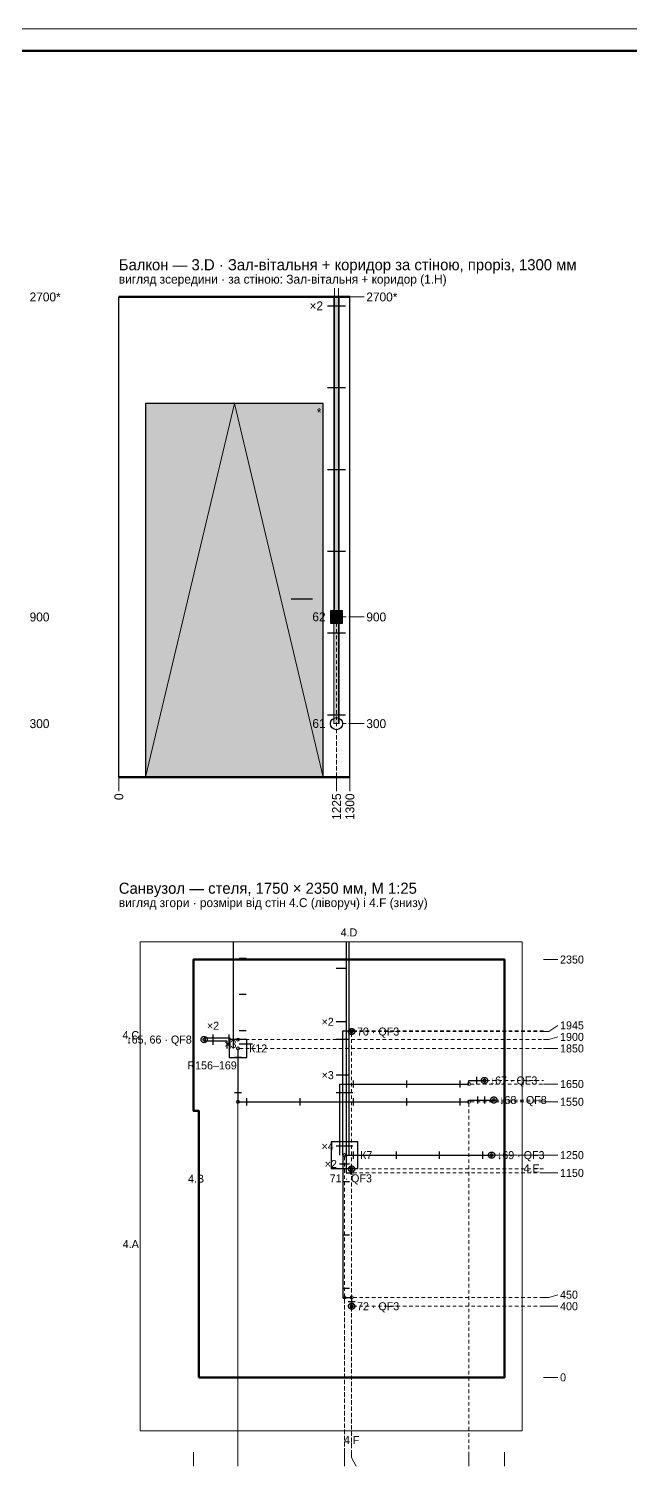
# Paper-space layout '09 Розгортки (продовження)' of a CAD drawing. Header units: millimetres. Extents: x 0 to 841, y 0 to 594.
# Drawn here: x 480.8 to 616.1, y 270.6 to 594 of the extents above; entities that cross this region are included whole.
import ezdxf
from ezdxf.enums import TextEntityAlignment as Align

# ---------------------------------------------------------------- set-up
doc = ezdxf.new("R2010")
doc.units = ezdxf.units.MM
doc.linetypes.add('E_CABLE_DASH', pattern=[225, 150, -75])
for name, color, linetype in [('A-SHEET', 7, 'Continuous'), ('E-ELEV', 7, 'Continuous'), ('M-FIX', 7, 'Continuous'), ('W-BOX', 1, 'Continuous'), ('W-CABLE-DEVICE-RCD', 1, 'E_CABLE_DASH'), ('W-CABLE-LIGHT', 1, 'E_CABLE_DASH')]:
    doc.layers.add(name, color=color, linetype=linetype)
doc.styles.add('PLEX_LIGHT', font='IBMPlexSans-Light.ttf')

psp = doc.layouts.new('09 Розгортки (продовження)')

# ---------------------------------------------------------------- hatches: boundary and pattern name
at = {"layer": 'E-ELEV', "true_color": 0xe4ded3}
h = psp.add_hatch(color=7, dxfattribs=at)
h.dxf.hatch_style = 1
h.paths.add_polyline_path([(549.44, 437.66), (550.64, 437.66), (550.64, 533.66), (549.44, 533.66)])
at = {"layer": 'E-ELEV', "true_color": 0xffffff}
h = psp.add_hatch(color=7, dxfattribs=at)
h.dxf.hatch_style = 1
h.paths.add_polyline_path([(507.04, 425.66), (547.04, 425.66), (547.04, 509.66), (507.04, 509.66)])
h = psp.add_hatch(color=7, dxfattribs=at)
h.dxf.hatch_style = 1
h.paths.add_polyline_path([(548.68, 460.3), (551.4, 460.3), (551.4, 463.02), (548.68, 463.02)])

# ---------------------------------------------------------------- linework, layer by layer
at = {"layer": 'A-SHEET', "lineweight": 18}
psp.add_line((841, 594), (0, 594), dxfattribs=at)
at = {"layer": 'A-SHEET', "lineweight": 50}
psp.add_line((836, 589), (20, 589), dxfattribs=at)
at = {"layer": 'E-ELEV', "lineweight": 50, "true_color": 0x29251f}
for p, q in [((501.04, 533.66), (553.04, 533.66)), ((501.04, 425.66), (553.04, 425.66))]:
    psp.add_line(p, q, dxfattribs=at)
at = {"layer": 'E-ELEV', "lineweight": 25, "true_color": 0x29251f}
for p, q in [((501.04, 425.66), (501.04, 533.66)), ((553.04, 425.66), (553.04, 533.66)), ((544.64, 465.66), (539.84, 465.66))]:
    psp.add_line(p, q, dxfattribs=at)
at = {"layer": 'E-ELEV', "lineweight": 15, "true_color": 0xa6761d}
psp.add_line((549.59, 461.66), (549.59, 535.66), dxfattribs=at)
at = {"layer": 'E-ELEV', "lineweight": 15, "true_color": 0x7f7fc9}
psp.add_line((550.49, 437.66), (550.49, 535.66), dxfattribs=at)
at = {"layer": 'E-ELEV', "lineweight": 13, "true_color": 0x29251f}
for p, q in [((553.04, 533.66), (554.24, 533.66)), ((554.24, 533.66), (556.24, 533.66)), ((553.04, 461.66), (554.24, 461.66)), ((554.24, 461.66), (556.24, 461.66)), ((553.04, 437.66), (554.24, 437.66)), ((554.24, 437.66), (556.24, 437.66)), ((501.04, 425.66), (501.04, 424.46)), ((501.04, 424.46), (501.04, 422.46)), ((550.04, 425.66), (550.04, 424.46)), ((550.04, 424.46), (550.04, 422.46)), ((553.04, 425.66), (553.04, 424.46)), ((553.04, 424.46), (553.04, 422.46)), ((596.64, 384.59), (597.84, 384.59)), ((597.84, 384.59), (599.84, 384.59)), ((597.84, 368.39), (599.84, 369.79)), ((596.64, 368.39), (597.84, 368.39)), ((596.64, 366.59), (597.84, 366.59)), ((597.84, 366.59), (599.84, 367.19)), ((596.64, 364.59), (597.84, 364.59)), ((597.84, 364.59), (599.84, 364.59)), ((596.64, 356.59), (597.84, 356.59)), ((597.84, 356.59), (599.84, 356.59)), ((596.64, 352.59), (597.84, 352.59)), ((597.84, 352.59), (599.84, 352.59)), ((596.64, 340.59), (597.84, 340.59)), ((597.84, 340.59), (599.84, 340.59)), ((596.64, 336.59), (597.84, 336.59)), ((597.84, 336.59), (599.84, 336.59)), ((596.64, 308.59), (597.84, 308.59)), ((597.84, 308.59), (599.84, 309.19)), ((596.64, 306.59), (597.84, 306.59)), ((597.84, 306.59), (599.84, 306.59)), ((596.64, 290.59), (597.84, 290.59)), ((597.84, 290.59), (599.84, 290.59)), ((517.84, 273.79), (517.84, 272.59)), ((517.84, 272.59), (517.84, 270.59)), ((527.84, 273.79), (527.84, 272.59)), ((527.84, 272.59), (527.84, 270.59)), ((551.84, 273.79), (551.84, 272.59)), ((551.84, 272.59), (551.84, 270.59)), ((553.44, 273.79), (553.44, 272.59)), ((553.44, 272.59), (554.44, 270.59)), ((579.84, 273.79), (579.84, 272.59)), ((579.84, 272.59), (579.84, 270.59)), ((587.84, 273.79), (587.84, 272.59)), ((587.84, 272.59), (587.84, 270.59))]:
    psp.add_line(p, q, dxfattribs=at)
at = {"layer": 'E-ELEV', "lineweight": 25, "true_color": 0x29251f, "transparency": 33554559}
for p, q in [((547.99, 531.66), (552.09, 531.66)), ((547.99, 513.26), (552.09, 513.26)), ((547.99, 494.86), (552.09, 494.86)), ((547.99, 476.46), (552.09, 476.46)), ((547.99, 458.06), (552.09, 458.06)), ((547.99, 439.66), (552.09, 439.66))]:
    psp.add_line(p, q, dxfattribs=at)
at = {"layer": 'E-ELEV', "lineweight": 13, "true_color": 0xd9d3c8}
for p, q in [((507.04, 425.66), (527.04, 509.66)), ((547.04, 425.66), (527.04, 509.66)), ((528.19, 366.59), (528.99, 366.59)), ((529.59, 366.59), (530.39, 366.59)), ((530.99, 366.59), (531.79, 366.59)), ((532.39, 366.59), (533.19, 366.59)), ((533.79, 366.59), (534.59, 366.59)), ((535.19, 366.59), (535.99, 366.59)), ((536.59, 366.59), (537.39, 366.59)), ((537.99, 366.59), (538.79, 366.59)), ((539.39, 366.59), (540.19, 366.59)), ((540.79, 366.59), (541.59, 366.59)), ((542.19, 366.59), (542.99, 366.59)), ((543.59, 366.59), (544.39, 366.59)), ((544.99, 366.59), (545.79, 366.59)), ((546.39, 366.59), (547.19, 366.59)), ((547.79, 366.59), (548.59, 366.59)), ((549.19, 366.59), (549.99, 366.59)), ((550.59, 366.59), (551.39, 366.59)), ((551.99, 366.59), (552.79, 366.59)), ((553.39, 366.59), (554.19, 366.59)), ((553.44, 368.04), (553.44, 367.24)), ((553.44, 366.64), (553.44, 365.84)), ((553.79, 368.59), (554.59, 368.59)), ((553.79, 368.39), (554.59, 368.39)), ((554.79, 366.59), (555.59, 366.59)), ((555.19, 368.59), (555.99, 368.59)), ((555.19, 368.39), (555.99, 368.39)), ((556.19, 366.59), (556.99, 366.59)), ((556.59, 368.59), (557.39, 368.59)), ((556.59, 368.39), (557.39, 368.39)), ((557.59, 366.59), (558.39, 366.59)), ((557.99, 368.59), (558.79, 368.59)), ((557.99, 368.39), (558.79, 368.39)), ((558.99, 366.59), (559.79, 366.59)), ((559.39, 368.59), (560.19, 368.59)), ((559.39, 368.39), (560.19, 368.39)), ((560.39, 366.59), (561.19, 366.59)), ((560.79, 368.59), (561.59, 368.59)), ((560.79, 368.39), (561.59, 368.39)), ((561.79, 366.59), (562.59, 366.59)), ((562.19, 368.59), (562.99, 368.59)), ((562.19, 368.39), (562.99, 368.39)), ((563.19, 366.59), (563.99, 366.59)), ((563.59, 368.59), (564.39, 368.59)), ((563.59, 368.39), (564.39, 368.39)), ((564.59, 366.59), (565.39, 366.59)), ((564.99, 368.59), (565.79, 368.59)), ((564.99, 368.39), (565.79, 368.39)), ((565.99, 366.59), (566.79, 366.59)), ((566.39, 368.59), (567.19, 368.59)), ((566.39, 368.39), (567.19, 368.39)), ((567.39, 366.59), (568.19, 366.59)), ((567.79, 368.59), (568.59, 368.59)), ((567.79, 368.39), (568.59, 368.39)), ((568.79, 366.59), (569.59, 366.59)), ((569.19, 368.59), (569.99, 368.59)), ((569.19, 368.39), (569.99, 368.39)), ((570.19, 366.59), (570.99, 366.59)), ((570.59, 368.59), (571.39, 368.59)), ((570.59, 368.39), (571.39, 368.39)), ((571.59, 366.59), (572.39, 366.59)), ((571.99, 368.59), (572.79, 368.59)), ((571.99, 368.39), (572.79, 368.39)), ((572.99, 366.59), (573.79, 366.59)), ((573.39, 368.59), (574.19, 368.59)), ((573.39, 368.39), (574.19, 368.39)), ((574.39, 366.59), (575.19, 366.59)), ((574.79, 368.59), (575.59, 368.59)), ((574.79, 368.39), (575.59, 368.39)), ((575.79, 366.59), (576.59, 366.59)), ((576.19, 368.59), (576.99, 368.59)), ((576.19, 368.39), (576.99, 368.39)), ((577.19, 366.59), (577.99, 366.59)), ((577.59, 368.59), (578.39, 368.59)), ((577.59, 368.39), (578.39, 368.39)), ((578.59, 366.59), (579.39, 366.59)), ((578.99, 368.59), (579.79, 368.59)), ((578.99, 368.39), (579.79, 368.39)), ((579.99, 366.59), (580.79, 366.59)), ((580.39, 368.59), (581.19, 368.59)), ((580.39, 368.39), (581.19, 368.39)), ((581.39, 366.59), (582.19, 366.59)), ((581.79, 368.59), (582.59, 368.59)), ((581.79, 368.39), (582.59, 368.39)), ((582.79, 366.59), (583.59, 366.59)), ((583.19, 368.59), (583.99, 368.59)), ((583.19, 368.39), (583.99, 368.39)), ((584.19, 366.59), (584.99, 366.59)), ((584.59, 368.59), (585.39, 368.59)), ((584.59, 368.39), (585.39, 368.39)), ((585.59, 366.59), (586.39, 366.59)), ((585.99, 368.59), (586.79, 368.59)), ((585.99, 368.39), (586.79, 368.39)), ((586.99, 366.59), (587.79, 366.59)), ((587.39, 368.59), (588.19, 368.59)), ((587.39, 368.39), (588.19, 368.39)), ((588.39, 366.59), (589.19, 366.59)), ((588.79, 368.59), (589.59, 368.59)), ((588.79, 368.39), (589.59, 368.39)), ((589.79, 366.59), (590.59, 366.59)), ((590.19, 368.59), (590.99, 368.59)), ((590.19, 368.39), (590.99, 368.39)), ((591.19, 366.59), (591.99, 366.59)), ((591.59, 368.59), (592.39, 368.59)), ((591.59, 368.39), (592.39, 368.39)), ((592.59, 366.59), (593.39, 366.59)), ((592.99, 368.59), (593.79, 368.59)), ((592.99, 368.39), (593.79, 368.39)), ((593.99, 366.59), (594.79, 366.59)), ((594.39, 368.59), (595.19, 368.59)), ((594.39, 368.39), (595.19, 368.39)), ((595.39, 366.59), (596.19, 366.59)), ((595.79, 368.59), (596.59, 368.59)), ((595.79, 368.39), (596.59, 368.39)), ((527.84, 364.24), (527.84, 363.44)), ((527.84, 362.84), (527.84, 362.04)), ((528.19, 364.59), (528.99, 364.59)), ((529.59, 364.59), (530.39, 364.59)), ((530.99, 364.59), (531.79, 364.59)), ((532.39, 364.59), (533.19, 364.59)), ((533.79, 364.59), (534.59, 364.59)), ((535.19, 364.59), (535.99, 364.59)), ((536.59, 364.59), (537.39, 364.59)), ((537.99, 364.59), (538.79, 364.59)), ((539.39, 364.59), (540.19, 364.59)), ((540.79, 364.59), (541.59, 364.59)), ((542.19, 364.59), (542.99, 364.59)), ((543.59, 364.59), (544.39, 364.59)), ((544.99, 364.59), (545.79, 364.59)), ((546.39, 364.59), (547.19, 364.59)), ((547.79, 364.59), (548.59, 364.59)), ((549.19, 364.59), (549.99, 364.59)), ((550.59, 364.59), (551.39, 364.59)), ((551.99, 364.59), (552.79, 364.59)), ((553.39, 364.59), (554.19, 364.59)), ((553.44, 365.24), (553.44, 364.44)), ((553.44, 363.84), (553.44, 363.04)), ((553.44, 362.44), (553.44, 361.64)), ((554.79, 364.59), (555.59, 364.59)), ((556.19, 364.59), (556.99, 364.59)), ((557.59, 364.59), (558.39, 364.59)), ((558.99, 364.59), (559.79, 364.59)), ((560.39, 364.59), (561.19, 364.59)), ((561.79, 364.59), (562.59, 364.59)), ((563.19, 364.59), (563.99, 364.59)), ((564.59, 364.59), (565.39, 364.59)), ((565.99, 364.59), (566.79, 364.59)), ((567.39, 364.59), (568.19, 364.59)), ((568.79, 364.59), (569.59, 364.59)), ((570.19, 364.59), (570.99, 364.59)), ((571.59, 364.59), (572.39, 364.59)), ((572.99, 364.59), (573.79, 364.59)), ((574.39, 364.59), (575.19, 364.59)), ((575.79, 364.59), (576.59, 364.59)), ((577.19, 364.59), (577.99, 364.59)), ((578.59, 364.59), (579.39, 364.59)), ((579.99, 364.59), (580.79, 364.59)), ((581.39, 364.59), (582.19, 364.59)), ((582.79, 364.59), (583.59, 364.59)), ((584.19, 364.59), (584.99, 364.59)), ((585.59, 364.59), (586.39, 364.59)), ((586.99, 364.59), (587.79, 364.59)), ((588.39, 364.59), (589.19, 364.59)), ((589.79, 364.59), (590.59, 364.59)), ((591.19, 364.59), (591.99, 364.59)), ((592.59, 364.59), (593.39, 364.59)), ((593.99, 364.59), (594.79, 364.59)), ((595.39, 364.59), (596.19, 364.59)), ((527.84, 361.44), (527.84, 360.64)), ((527.84, 360.04), (527.84, 359.24)), ((553.44, 361.04), (553.44, 360.24)), ((553.44, 359.64), (553.44, 358.84)), ((527.84, 358.64), (527.84, 357.84)), ((527.84, 357.24), (527.84, 356.44)), ((527.84, 355.84), (527.84, 355.04)), ((553.44, 358.24), (553.44, 357.44)), ((553.44, 356.84), (553.44, 356.04)), ((580.19, 356.59), (580.99, 356.59)), ((581.59, 356.59), (582.39, 356.59)), ((582.99, 356.59), (583.79, 356.59)), ((583.67, 357.39), (584.47, 357.39)), ((584.39, 356.59), (585.19, 356.59)), ((585.07, 357.39), (585.87, 357.39)), ((585.79, 356.59), (586.59, 356.59)), ((586.47, 357.39), (587.27, 357.39)), ((587.19, 356.59), (587.99, 356.59)), ((587.87, 357.39), (588.67, 357.39)), ((588.59, 356.59), (589.39, 356.59)), ((589.27, 357.39), (590.07, 357.39)), ((589.99, 356.59), (590.79, 356.59)), ((590.67, 357.39), (591.47, 357.39)), ((591.39, 356.59), (592.19, 356.59)), ((592.07, 357.39), (592.87, 357.39)), ((592.79, 356.59), (593.59, 356.59)), ((593.47, 357.39), (594.27, 357.39)), ((594.19, 356.59), (594.99, 356.59)), ((594.87, 357.39), (595.67, 357.39)), ((595.59, 356.59), (596.39, 356.59)), ((596.27, 357.39), (596.64, 357.39)), ((527.84, 354.44), (527.84, 353.64)), ((527.84, 353.04), (527.84, 352.24)), ((553.44, 355.44), (553.44, 354.64)), ((553.44, 354.04), (553.44, 353.24)), ((553.44, 352.64), (553.44, 351.84)), ((580.19, 352.59), (580.99, 352.59)), ((581.59, 352.59), (582.39, 352.59)), ((582.99, 352.59), (583.79, 352.59)), ((584.39, 352.59), (585.19, 352.59)), ((585.79, 352.99), (586.59, 352.99)), ((585.79, 352.59), (586.59, 352.59)), ((587.19, 352.99), (587.99, 352.99)), ((587.19, 352.59), (587.99, 352.59)), ((588.59, 352.99), (589.39, 352.99)), ((588.59, 352.59), (589.39, 352.59)), ((589.99, 352.99), (590.79, 352.99)), ((589.99, 352.59), (590.79, 352.59)), ((591.39, 352.99), (592.19, 352.99)), ((591.39, 352.59), (592.19, 352.59)), ((592.79, 352.99), (593.59, 352.99)), ((592.79, 352.59), (593.59, 352.59)), ((594.19, 352.99), (594.99, 352.99)), ((594.19, 352.59), (594.99, 352.59)), ((595.59, 352.99), (596.39, 352.99)), ((595.59, 352.59), (596.39, 352.59)), ((527.84, 352.24), (527.84, 351.44)), ((527.84, 351.64), (527.84, 350.84)), ((527.84, 350.84), (527.84, 350.04)), ((527.84, 350.24), (527.84, 349.44)), ((527.84, 349.44), (527.84, 348.64)), ((553.44, 351.24), (553.44, 350.44)), ((553.44, 349.84), (553.44, 349.04)), ((579.84, 352.24), (579.84, 351.44)), ((579.84, 350.84), (579.84, 350.04)), ((579.84, 349.44), (579.84, 348.64)), ((527.84, 348.84), (527.84, 348.04)), ((527.84, 348.04), (527.84, 347.24)), ((527.84, 347.44), (527.84, 346.64)), ((527.84, 346.64), (527.84, 345.84)), ((527.84, 346.04), (527.84, 345.24)), ((553.44, 348.44), (553.44, 347.64)), ((553.44, 347.04), (553.44, 346.24)), ((579.84, 348.04), (579.84, 347.24)), ((579.84, 346.64), (579.84, 345.84)), ((527.84, 345.24), (527.84, 344.44)), ((527.84, 344.64), (527.84, 343.84)), ((527.84, 343.84), (527.84, 343.04)), ((527.84, 343.24), (527.84, 342.44)), ((553.44, 345.64), (553.44, 344.84)), ((553.44, 344.24), (553.44, 343.44)), ((553.44, 342.84), (553.44, 342.04)), ((579.84, 345.24), (579.84, 344.44)), ((579.84, 343.84), (579.84, 343.04)), ((527.84, 342.44), (527.84, 341.64)), ((527.84, 341.84), (527.84, 341.04)), ((527.84, 341.04), (527.84, 340.24)), ((527.84, 340.44), (527.84, 339.64)), ((527.84, 339.64), (527.84, 338.84)), ((551.84, 340.24), (551.84, 339.44)), ((552.19, 340.59), (552.99, 340.59)), ((553.44, 341.44), (553.44, 340.64)), ((553.44, 340.04), (553.44, 339.24)), ((553.59, 340.59), (554.39, 340.59)), ((554.99, 340.59), (555.79, 340.59)), ((556.39, 340.59), (557.19, 340.59)), ((557.79, 340.59), (558.59, 340.59)), ((559.19, 340.59), (559.99, 340.59)), ((560.59, 340.59), (561.39, 340.59)), ((561.99, 340.59), (562.79, 340.59)), ((563.39, 340.59), (564.19, 340.59)), ((564.79, 340.59), (565.59, 340.59)), ((566.19, 340.59), (566.99, 340.59)), ((567.59, 340.59), (568.39, 340.59)), ((568.99, 340.59), (569.79, 340.59)), ((570.39, 340.59), (571.19, 340.59)), ((571.79, 340.59), (572.59, 340.59)), ((573.19, 340.59), (573.99, 340.59)), ((574.59, 340.59), (575.39, 340.59)), ((575.99, 340.59), (576.79, 340.59)), ((577.39, 340.59), (578.19, 340.59)), ((578.79, 340.59), (579.59, 340.59)), ((579.84, 342.44), (579.84, 341.64)), ((579.84, 341.04), (579.84, 340.24)), ((579.84, 339.64), (579.84, 338.84)), ((580.19, 340.59), (580.99, 340.59)), ((581.59, 340.59), (582.39, 340.59)), ((582.99, 340.59), (583.79, 340.59)), ((584.39, 340.59), (585.19, 340.59)), ((585.29, 340.59), (586.09, 340.59)), ((585.79, 340.59), (586.59, 340.59)), ((586.69, 340.59), (587.49, 340.59)), ((587.19, 340.59), (587.99, 340.59)), ((588.09, 340.59), (588.89, 340.59)), ((588.59, 340.59), (589.39, 340.59)), ((589.49, 340.59), (590.29, 340.59)), ((589.99, 340.59), (590.79, 340.59)), ((590.89, 340.59), (591.69, 340.59)), ((591.39, 340.59), (592.19, 340.59)), ((592.29, 340.59), (593.09, 340.59)), ((592.79, 340.59), (593.59, 340.59)), ((593.69, 340.59), (594.49, 340.59)), ((594.19, 340.59), (594.99, 340.59)), ((595.09, 340.59), (595.89, 340.59)), ((595.59, 340.59), (596.39, 340.59)), ((596.49, 340.59), (596.64, 340.59)), ((527.84, 339.04), (527.84, 338.24)), ((527.84, 338.24), (527.84, 337.44)), ((527.84, 337.64), (527.84, 336.84)), ((527.84, 336.84), (527.84, 336.04)), ((551.84, 338.84), (551.84, 338.04)), ((551.84, 337.44), (551.84, 336.64)), ((553.44, 338.64), (553.44, 337.84)), ((553.44, 337.24), (553.44, 336.44)), ((553.44, 337.12), (553.44, 336.32)), ((553.79, 337.47), (554.59, 337.47)), ((553.79, 336.59), (554.59, 336.59)), ((555.19, 337.47), (555.99, 337.47)), ((555.19, 336.59), (555.99, 336.59)), ((556.59, 337.47), (557.39, 337.47)), ((556.59, 336.59), (557.39, 336.59)), ((557.99, 337.47), (558.79, 337.47)), ((557.99, 336.59), (558.79, 336.59)), ((559.39, 337.47), (560.19, 337.47)), ((559.39, 336.59), (560.19, 336.59)), ((560.79, 337.47), (561.59, 337.47)), ((560.79, 336.59), (561.59, 336.59)), ((562.19, 337.47), (562.99, 337.47)), ((562.19, 336.59), (562.99, 336.59)), ((563.59, 337.47), (564.39, 337.47)), ((563.59, 336.59), (564.39, 336.59)), ((564.99, 337.47), (565.79, 337.47)), ((564.99, 336.59), (565.79, 336.59)), ((566.39, 337.47), (567.19, 337.47)), ((566.39, 336.59), (567.19, 336.59)), ((567.79, 337.47), (568.59, 337.47)), ((567.79, 336.59), (568.59, 336.59)), ((569.19, 337.47), (569.99, 337.47)), ((569.19, 336.59), (569.99, 336.59)), ((570.59, 337.47), (571.39, 337.47)), ((570.59, 336.59), (571.39, 336.59)), ((571.99, 337.47), (572.79, 337.47)), ((571.99, 336.59), (572.79, 336.59)), ((573.39, 337.47), (574.19, 337.47)), ((573.39, 336.59), (574.19, 336.59)), ((574.79, 337.47), (575.59, 337.47)), ((574.79, 336.59), (575.59, 336.59)), ((576.19, 337.47), (576.99, 337.47)), ((576.19, 336.59), (576.99, 336.59)), ((577.59, 337.47), (578.39, 337.47)), ((577.59, 336.59), (578.39, 336.59)), ((578.99, 337.47), (579.79, 337.47)), ((578.99, 336.59), (579.79, 336.59)), ((579.84, 338.24), (579.84, 337.44)), ((579.84, 336.84), (579.84, 336.04)), ((580.39, 337.47), (581.19, 337.47)), ((580.39, 336.59), (581.19, 336.59)), ((581.79, 337.47), (582.59, 337.47)), ((581.79, 336.59), (582.59, 336.59)), ((583.19, 337.47), (583.99, 337.47)), ((583.19, 336.59), (583.99, 336.59)), ((584.59, 337.47), (585.39, 337.47)), ((584.59, 336.59), (585.39, 336.59)), ((585.99, 337.47), (586.79, 337.47)), ((585.99, 336.59), (586.79, 336.59)), ((587.39, 337.47), (588.19, 337.47)), ((587.39, 336.59), (588.19, 336.59)), ((588.79, 337.47), (589.59, 337.47)), ((588.79, 336.59), (589.59, 336.59)), ((590.19, 337.47), (590.99, 337.47)), ((590.19, 336.59), (590.99, 336.59)), ((591.59, 337.47), (592.39, 337.47)), ((591.59, 336.59), (592.39, 336.59)), ((592.99, 337.47), (593.79, 337.47)), ((592.99, 336.59), (593.79, 336.59)), ((594.39, 337.47), (595.19, 337.47)), ((594.39, 336.59), (595.19, 336.59)), ((595.79, 337.47), (596.59, 337.47)), ((595.79, 336.59), (596.59, 336.59)), ((527.84, 336.24), (527.84, 335.44)), ((527.84, 335.44), (527.84, 334.64)), ((527.84, 334.84), (527.84, 334.04)), ((527.84, 334.04), (527.84, 333.24)), ((527.84, 333.44), (527.84, 332.64)), ((551.84, 336.04), (551.84, 335.24)), ((551.84, 334.64), (551.84, 333.84)), ((551.84, 333.24), (551.84, 332.44)), ((553.44, 335.84), (553.44, 335.04)), ((553.44, 335.72), (553.44, 334.92)), ((553.44, 334.44), (553.44, 333.64)), ((553.44, 334.32), (553.44, 333.52)), ((579.84, 335.44), (579.84, 334.64)), ((579.84, 334.04), (579.84, 333.24)), ((527.84, 332.64), (527.84, 331.84)), ((527.84, 332.04), (527.84, 331.24)), ((527.84, 331.24), (527.84, 330.44)), ((527.84, 330.64), (527.84, 329.84)), ((551.84, 331.84), (551.84, 331.04)), ((551.84, 330.44), (551.84, 329.64)), ((553.44, 333.04), (553.44, 332.24)), ((553.44, 332.92), (553.44, 332.12)), ((553.44, 331.64), (553.44, 330.84)), ((553.44, 331.52), (553.44, 330.72)), ((553.44, 330.24), (553.44, 329.44)), ((553.44, 330.12), (553.44, 329.32)), ((579.84, 332.64), (579.84, 331.84)), ((579.84, 331.24), (579.84, 330.44)), ((527.84, 329.84), (527.84, 329.04)), ((527.84, 329.24), (527.84, 328.44)), ((527.84, 328.44), (527.84, 327.64)), ((527.84, 327.84), (527.84, 327.04)), ((527.84, 327.04), (527.84, 326.24)), ((551.84, 329.04), (551.84, 328.24)), ((551.84, 327.64), (551.84, 326.84)), ((553.44, 328.84), (553.44, 328.04)), ((553.44, 328.72), (553.44, 327.92)), ((553.44, 327.44), (553.44, 326.64)), ((553.44, 327.32), (553.44, 326.52)), ((579.84, 329.84), (579.84, 329.04)), ((579.84, 328.44), (579.84, 327.64)), ((579.84, 327.04), (579.84, 326.24)), ((527.84, 326.44), (527.84, 325.64)), ((527.84, 325.64), (527.84, 324.84)), ((527.84, 325.04), (527.84, 324.24)), ((527.84, 324.24), (527.84, 323.44)), ((527.84, 323.64), (527.84, 322.84)), ((551.84, 326.24), (551.84, 325.44)), ((551.84, 324.84), (551.84, 324.04)), ((551.84, 323.44), (551.84, 322.64)), ((553.44, 326.04), (553.44, 325.24)), ((553.44, 325.92), (553.44, 325.12)), ((553.44, 324.64), (553.44, 323.84)), ((553.44, 324.52), (553.44, 323.72)), ((579.84, 325.64), (579.84, 324.84)), ((579.84, 324.24), (579.84, 323.44)), ((527.84, 322.84), (527.84, 322.04)), ((527.84, 322.24), (527.84, 321.44)), ((527.84, 321.44), (527.84, 320.64)), ((527.84, 320.84), (527.84, 320.04)), ((551.84, 322.04), (551.84, 321.24)), ((551.84, 320.64), (551.84, 319.84)), ((553.44, 323.24), (553.44, 322.44)), ((553.44, 323.12), (553.44, 322.32)), ((553.44, 321.84), (553.44, 321.04)), ((553.44, 321.72), (553.44, 320.92)), ((553.44, 320.44), (553.44, 319.64)), ((553.44, 320.32), (553.44, 319.52)), ((579.84, 322.84), (579.84, 322.04)), ((579.84, 321.44), (579.84, 320.64)), ((527.84, 320.04), (527.84, 319.24)), ((527.84, 319.44), (527.84, 318.64)), ((527.84, 318.64), (527.84, 317.84)), ((527.84, 318.04), (527.84, 317.24)), ((527.84, 317.24), (527.84, 316.44)), ((551.84, 319.24), (551.84, 318.44)), ((551.84, 317.84), (551.84, 317.04)), ((553.44, 319.04), (553.44, 318.24)), ((553.44, 318.92), (553.44, 318.12)), ((553.44, 317.64), (553.44, 316.84)), ((553.44, 317.52), (553.44, 316.72)), ((579.84, 320.04), (579.84, 319.24)), ((579.84, 318.64), (579.84, 317.84)), ((579.84, 317.24), (579.84, 316.44)), ((527.84, 316.64), (527.84, 315.84)), ((527.84, 315.84), (527.84, 315.04)), ((527.84, 315.24), (527.84, 314.44)), ((527.84, 314.44), (527.84, 313.64)), ((527.84, 313.84), (527.84, 313.04)), ((551.84, 316.44), (551.84, 315.64)), ((551.84, 315.04), (551.84, 314.24)), ((553.44, 316.24), (553.44, 315.44)), ((553.44, 316.12), (553.44, 315.32)), ((553.44, 314.84), (553.44, 314.04)), ((553.44, 314.72), (553.44, 313.92)), ((579.84, 315.84), (579.84, 315.04)), ((579.84, 314.44), (579.84, 313.64)), ((527.84, 313.04), (527.84, 312.24)), ((527.84, 312.44), (527.84, 311.64)), ((527.84, 311.64), (527.84, 310.84)), ((527.84, 311.04), (527.84, 310.24)), ((551.84, 313.64), (551.84, 312.84)), ((551.84, 312.24), (551.84, 311.44)), ((551.84, 310.84), (551.84, 310.04)), ((553.44, 313.44), (553.44, 312.64)), ((553.44, 313.32), (553.44, 312.52)), ((553.44, 312.04), (553.44, 311.24)), ((553.44, 311.92), (553.44, 311.12)), ((553.44, 310.64), (553.44, 309.84)), ((553.44, 310.52), (553.44, 309.72)), ((579.84, 313.04), (579.84, 312.24)), ((579.84, 311.64), (579.84, 310.84)), ((527.84, 310.24), (527.84, 309.44)), ((527.84, 309.64), (527.84, 308.84)), ((527.84, 308.84), (527.84, 308.04)), ((527.84, 308.24), (527.84, 307.44)), ((527.84, 307.44), (527.84, 306.64)), ((551.84, 309.44), (551.84, 308.64)), ((551.84, 308.24), (551.84, 307.44)), ((551.84, 308.04), (551.84, 307.24)), ((553.44, 309.24), (553.44, 308.44)), ((553.44, 309.12), (553.44, 308.32)), ((553.44, 307.84), (553.44, 307.04)), ((553.44, 307.72), (553.44, 306.92)), ((553.79, 308.59), (554.59, 308.59)), ((555.19, 308.59), (555.99, 308.59)), ((556.59, 308.59), (557.39, 308.59)), ((557.99, 308.59), (558.79, 308.59)), ((559.39, 308.59), (560.19, 308.59)), ((560.79, 308.59), (561.59, 308.59)), ((562.19, 308.59), (562.99, 308.59)), ((563.59, 308.59), (564.39, 308.59)), ((564.99, 308.59), (565.79, 308.59)), ((566.39, 308.59), (567.19, 308.59)), ((567.79, 308.59), (568.59, 308.59)), ((569.19, 308.59), (569.99, 308.59)), ((570.59, 308.59), (571.39, 308.59)), ((571.99, 308.59), (572.79, 308.59)), ((573.39, 308.59), (574.19, 308.59)), ((574.79, 308.59), (575.59, 308.59)), ((576.19, 308.59), (576.99, 308.59)), ((577.59, 308.59), (578.39, 308.59)), ((578.99, 308.59), (579.79, 308.59)), ((579.84, 310.24), (579.84, 309.44)), ((579.84, 308.84), (579.84, 308.04)), ((579.84, 307.44), (579.84, 306.64)), ((580.39, 308.59), (581.19, 308.59)), ((581.79, 308.59), (582.59, 308.59)), ((583.19, 308.59), (583.99, 308.59)), ((584.59, 308.59), (585.39, 308.59)), ((585.99, 308.59), (586.79, 308.59)), ((587.39, 308.59), (588.19, 308.59)), ((588.79, 308.59), (589.59, 308.59)), ((590.19, 308.59), (590.99, 308.59)), ((591.59, 308.59), (592.39, 308.59)), ((592.99, 308.59), (593.79, 308.59)), ((594.39, 308.59), (595.19, 308.59)), ((595.79, 308.59), (596.59, 308.59)), ((527.84, 306.84), (527.84, 306.04)), ((527.84, 306.04), (527.84, 305.24)), ((527.84, 305.44), (527.84, 304.64)), ((527.84, 304.64), (527.84, 303.84)), ((527.84, 304.04), (527.84, 303.24)), ((551.84, 306.84), (551.84, 306.04)), ((551.84, 306.64), (551.84, 305.84)), ((551.84, 305.44), (551.84, 304.64)), ((551.84, 305.24), (551.84, 304.44)), ((551.84, 304.04), (551.84, 303.24)), ((553.44, 306.44), (553.44, 305.64)), ((553.44, 306.32), (553.44, 305.52)), ((553.44, 306.24), (553.44, 305.44)), ((553.44, 306.24), (553.44, 305.44)), ((553.44, 305.04), (553.44, 304.24)), ((553.44, 304.92), (553.44, 304.12)), ((553.44, 304.84), (553.44, 304.04)), ((553.44, 304.84), (553.44, 304.04)), ((553.79, 306.59), (554.59, 306.59)), ((555.19, 306.59), (555.99, 306.59)), ((556.59, 306.59), (557.39, 306.59)), ((557.99, 306.59), (558.79, 306.59)), ((559.39, 306.59), (560.19, 306.59)), ((560.79, 306.59), (561.59, 306.59)), ((562.19, 306.59), (562.99, 306.59)), ((563.59, 306.59), (564.39, 306.59)), ((564.99, 306.59), (565.79, 306.59)), ((566.39, 306.59), (567.19, 306.59)), ((567.79, 306.59), (568.59, 306.59)), ((569.19, 306.59), (569.99, 306.59)), ((570.59, 306.59), (571.39, 306.59)), ((571.99, 306.59), (572.79, 306.59)), ((573.39, 306.59), (574.19, 306.59)), ((574.79, 306.59), (575.59, 306.59)), ((576.19, 306.59), (576.99, 306.59)), ((577.59, 306.59), (578.39, 306.59)), ((578.99, 306.59), (579.79, 306.59)), ((579.84, 306.04), (579.84, 305.24)), ((579.84, 304.64), (579.84, 303.84)), ((580.39, 306.59), (581.19, 306.59)), ((581.79, 306.59), (582.59, 306.59)), ((583.19, 306.59), (583.99, 306.59)), ((584.59, 306.59), (585.39, 306.59)), ((585.99, 306.59), (586.79, 306.59)), ((587.39, 306.59), (588.19, 306.59)), ((588.79, 306.59), (589.59, 306.59)), ((590.19, 306.59), (590.99, 306.59)), ((591.59, 306.59), (592.39, 306.59)), ((592.99, 306.59), (593.79, 306.59)), ((594.39, 306.59), (595.19, 306.59)), ((595.79, 306.59), (596.59, 306.59)), ((527.84, 303.24), (527.84, 302.44)), ((527.84, 302.64), (527.84, 301.84)), ((527.84, 301.84), (527.84, 301.04)), ((527.84, 301.24), (527.84, 300.44)), ((551.84, 303.84), (551.84, 303.04)), ((551.84, 302.64), (551.84, 301.84)), ((551.84, 302.44), (551.84, 301.64)), ((551.84, 301.24), (551.84, 300.44)), ((551.84, 301.04), (551.84, 300.24)), ((553.44, 303.64), (553.44, 302.84)), ((553.44, 303.52), (553.44, 302.72)), ((553.44, 303.44), (553.44, 302.64)), ((553.44, 303.44), (553.44, 302.64)), ((553.44, 302.24), (553.44, 301.44)), ((553.44, 302.12), (553.44, 301.32)), ((553.44, 302.04), (553.44, 301.24)), ((553.44, 302.04), (553.44, 301.24)), ((553.44, 300.84), (553.44, 300.04)), ((579.84, 303.24), (579.84, 302.44)), ((579.84, 301.84), (579.84, 301.04)), ((527.84, 300.44), (527.84, 299.64)), ((527.84, 299.84), (527.84, 299.04)), ((527.84, 299.04), (527.84, 298.24)), ((527.84, 298.44), (527.84, 297.64)), ((527.84, 297.64), (527.84, 296.84)), ((551.84, 299.84), (551.84, 299.04)), ((551.84, 299.64), (551.84, 298.84)), ((551.84, 298.44), (551.84, 297.64)), ((551.84, 298.24), (551.84, 297.44)), ((553.44, 300.72), (553.44, 299.92)), ((553.44, 300.64), (553.44, 299.84)), ((553.44, 300.64), (553.44, 299.84)), ((553.44, 299.44), (553.44, 298.64)), ((553.44, 299.32), (553.44, 298.52)), ((553.44, 299.24), (553.44, 298.44)), ((553.44, 299.24), (553.44, 298.44)), ((553.44, 298.04), (553.44, 297.24)), ((553.44, 297.92), (553.44, 297.12)), ((553.44, 297.84), (553.44, 297.04)), ((553.44, 297.84), (553.44, 297.04)), ((579.84, 300.44), (579.84, 299.64)), ((579.84, 299.04), (579.84, 298.24)), ((579.84, 297.64), (579.84, 296.84)), ((527.84, 297.04), (527.84, 296.24)), ((527.84, 296.24), (527.84, 295.44)), ((527.84, 295.64), (527.84, 294.84)), ((527.84, 294.84), (527.84, 294.04)), ((551.84, 297.04), (551.84, 296.24)), ((551.84, 296.84), (551.84, 296.04)), ((551.84, 295.64), (551.84, 294.84)), ((551.84, 295.44), (551.84, 294.64)), ((553.44, 296.64), (553.44, 295.84)), ((553.44, 296.52), (553.44, 295.72)), ((553.44, 296.44), (553.44, 295.64)), ((553.44, 296.44), (553.44, 295.64)), ((553.44, 295.24), (553.44, 294.44)), ((553.44, 295.12), (553.44, 294.32)), ((553.44, 295.04), (553.44, 294.24)), ((553.44, 295.04), (553.44, 294.24)), ((579.84, 296.24), (579.84, 295.44)), ((579.84, 294.84), (579.84, 294.04)), ((527.84, 294.24), (527.84, 293.44)), ((527.84, 293.44), (527.84, 292.64)), ((527.84, 292.84), (527.84, 292.04)), ((527.84, 292.04), (527.84, 291.24)), ((527.84, 291.44), (527.84, 290.64)), ((551.84, 294.24), (551.84, 293.44)), ((551.84, 294.04), (551.84, 293.24)), ((551.84, 292.84), (551.84, 292.04)), ((551.84, 292.64), (551.84, 291.84)), ((551.84, 291.44), (551.84, 290.64)), ((551.84, 291.24), (551.84, 290.44)), ((553.44, 293.84), (553.44, 293.04)), ((553.44, 293.72), (553.44, 292.92)), ((553.44, 293.64), (553.44, 292.84)), ((553.44, 293.64), (553.44, 292.84)), ((553.44, 292.44), (553.44, 291.64)), ((553.44, 292.32), (553.44, 291.52)), ((553.44, 292.24), (553.44, 291.44)), ((553.44, 292.24), (553.44, 291.44)), ((579.84, 293.44), (579.84, 292.64)), ((579.84, 292.04), (579.84, 291.24)), ((527.84, 290.64), (527.84, 289.84)), ((527.84, 290.04), (527.84, 289.24)), ((527.84, 289.24), (527.84, 288.44)), ((527.84, 288.64), (527.84, 287.84)), ((527.84, 287.84), (527.84, 287.04)), ((551.84, 290.04), (551.84, 289.24)), ((551.84, 289.84), (551.84, 289.04)), ((551.84, 288.64), (551.84, 287.84)), ((551.84, 288.44), (551.84, 287.64)), ((553.44, 291.04), (553.44, 290.24)), ((553.44, 290.92), (553.44, 290.12)), ((553.44, 290.84), (553.44, 290.04)), ((553.44, 290.84), (553.44, 290.04)), ((553.44, 289.64), (553.44, 288.84)), ((553.44, 289.52), (553.44, 288.72)), ((553.44, 289.44), (553.44, 288.64)), ((553.44, 289.44), (553.44, 288.64)), ((553.44, 288.24), (553.44, 287.44)), ((553.44, 288.12), (553.44, 287.32)), ((553.44, 288.04), (553.44, 287.24)), ((553.44, 288.04), (553.44, 287.24)), ((579.84, 290.64), (579.84, 289.84)), ((579.84, 289.24), (579.84, 288.44)), ((579.84, 287.84), (579.84, 287.04)), ((527.84, 287.24), (527.84, 286.44)), ((527.84, 286.44), (527.84, 285.64)), ((527.84, 285.84), (527.84, 285.04)), ((527.84, 285.04), (527.84, 284.24)), ((551.84, 287.24), (551.84, 286.44)), ((551.84, 287.04), (551.84, 286.24)), ((551.84, 285.84), (551.84, 285.04)), ((551.84, 285.64), (551.84, 284.84)), ((553.44, 286.84), (553.44, 286.04)), ((553.44, 286.72), (553.44, 285.92)), ((553.44, 286.64), (553.44, 285.84)), ((553.44, 286.64), (553.44, 285.84)), ((553.44, 285.44), (553.44, 284.64)), ((553.44, 285.32), (553.44, 284.52)), ((553.44, 285.24), (553.44, 284.44)), ((553.44, 285.24), (553.44, 284.44)), ((579.84, 286.44), (579.84, 285.64)), ((579.84, 285.04), (579.84, 284.24)), ((527.84, 284.44), (527.84, 283.64)), ((527.84, 283.64), (527.84, 282.84)), ((527.84, 283.04), (527.84, 282.24)), ((527.84, 282.24), (527.84, 281.44)), ((527.84, 281.64), (527.84, 280.84)), ((551.84, 284.44), (551.84, 283.64)), ((551.84, 284.24), (551.84, 283.44)), ((551.84, 283.04), (551.84, 282.24)), ((551.84, 282.84), (551.84, 282.04)), ((551.84, 281.64), (551.84, 280.84)), ((551.84, 281.44), (551.84, 280.64)), ((553.44, 284.04), (553.44, 283.24)), ((553.44, 283.92), (553.44, 283.12)), ((553.44, 283.84), (553.44, 283.04)), ((553.44, 283.84), (553.44, 283.04)), ((553.44, 282.64), (553.44, 281.84)), ((553.44, 282.52), (553.44, 281.72)), ((553.44, 282.44), (553.44, 281.64)), ((553.44, 282.44), (553.44, 281.64)), ((579.84, 283.64), (579.84, 282.84)), ((579.84, 282.24), (579.84, 281.44)), ((527.84, 280.84), (527.84, 280.04)), ((527.84, 280.24), (527.84, 279.44)), ((527.84, 279.44), (527.84, 278.64)), ((527.84, 278.84), (527.84, 278.04)), ((551.84, 280.24), (551.84, 279.44)), ((551.84, 280.04), (551.84, 279.24)), ((551.84, 278.84), (551.84, 278.04)), ((551.84, 278.64), (551.84, 277.84)), ((553.44, 281.24), (553.44, 280.44)), ((553.44, 281.12), (553.44, 280.32)), ((553.44, 281.04), (553.44, 280.24)), ((553.44, 281.04), (553.44, 280.24)), ((553.44, 279.84), (553.44, 279.04)), ((553.44, 279.72), (553.44, 278.92)), ((553.44, 279.64), (553.44, 278.84)), ((553.44, 279.64), (553.44, 278.84)), ((553.44, 278.44), (553.44, 277.64)), ((553.44, 278.32), (553.44, 277.52)), ((553.44, 278.24), (553.44, 277.44)), ((553.44, 278.24), (553.44, 277.44)), ((579.84, 280.84), (579.84, 280.04)), ((579.84, 279.44), (579.84, 278.64)), ((527.84, 278.04), (527.84, 277.24)), ((527.84, 277.44), (527.84, 276.64)), ((527.84, 276.64), (527.84, 275.84)), ((527.84, 276.04), (527.84, 275.24)), ((527.84, 275.24), (527.84, 274.44)), ((551.84, 277.44), (551.84, 276.64)), ((551.84, 277.24), (551.84, 276.44)), ((551.84, 276.04), (551.84, 275.24)), ((551.84, 275.84), (551.84, 275.04)), ((553.44, 277.04), (553.44, 276.24)), ((553.44, 276.92), (553.44, 276.12)), ((553.44, 276.84), (553.44, 276.04)), ((553.44, 276.84), (553.44, 276.04)), ((553.44, 275.64), (553.44, 274.84)), ((553.44, 275.52), (553.44, 274.72)), ((553.44, 275.44), (553.44, 274.64)), ((553.44, 275.44), (553.44, 274.64)), ((579.84, 278.04), (579.84, 277.24)), ((579.84, 276.64), (579.84, 275.84)), ((579.84, 275.24), (579.84, 274.44)), ((527.84, 274.64), (527.84, 273.84)), ((527.84, 273.84), (527.84, 273.79)), ((551.84, 274.64), (551.84, 273.84)), ((551.84, 274.44), (551.84, 273.79)), ((553.44, 274.24), (553.44, 273.79)), ((553.44, 274.12), (553.44, 273.79)), ((553.44, 274.04), (553.44, 273.79)), ((553.44, 274.04), (553.44, 273.79)), ((579.84, 273.84), (579.84, 273.79))]:
    psp.add_line(p, q, dxfattribs=at)
at = {"layer": 'E-ELEV', "lineweight": 13, "true_color": 0x9a9288}
for p, q in [((550.04, 460.3), (550.04, 459.5)), ((551.4, 461.66), (552.2, 461.66)), ((552.8, 461.66), (553.04, 461.66)), ((550.04, 458.9), (550.04, 458.1)), ((550.04, 457.5), (550.04, 456.7)), ((550.04, 456.1), (550.04, 455.3)), ((550.04, 454.7), (550.04, 453.9)), ((550.04, 453.3), (550.04, 452.5)), ((550.04, 451.9), (550.04, 451.1)), ((550.04, 450.5), (550.04, 449.7)), ((550.04, 449.1), (550.04, 448.3)), ((550.04, 447.7), (550.04, 446.9)), ((550.04, 446.3), (550.04, 445.5)), ((550.04, 444.9), (550.04, 444.1)), ((550.04, 443.5), (550.04, 442.7)), ((550.04, 442.1), (550.04, 441.3)), ((550.04, 440.7), (550.04, 439.9)), ((550.04, 439.3), (550.04, 438.5)), ((550.04, 437.9), (550.04, 437.1)), ((551.4, 437.66), (552.2, 437.66)), ((552.8, 437.66), (553.04, 437.66)), ((550.04, 436.5), (550.04, 435.7)), ((550.04, 436.3), (550.04, 435.5)), ((550.04, 435.1), (550.04, 434.3)), ((550.04, 434.9), (550.04, 434.1)), ((550.04, 433.7), (550.04, 432.9)), ((550.04, 433.5), (550.04, 432.7)), ((550.04, 432.3), (550.04, 431.5)), ((550.04, 432.1), (550.04, 431.3)), ((550.04, 430.9), (550.04, 430.1)), ((550.04, 430.7), (550.04, 429.9)), ((550.04, 429.5), (550.04, 428.7)), ((550.04, 429.3), (550.04, 428.5)), ((550.04, 428.1), (550.04, 427.3)), ((550.04, 427.9), (550.04, 427.1)), ((550.04, 426.7), (550.04, 425.9)), ((550.04, 426.5), (550.04, 425.7))]:
    psp.add_line(p, q, dxfattribs=at)
psp.add_lwpolyline([(549.44, 437.66), (550.64, 437.66), (550.64, 533.66), (549.44, 533.66)], close=True, dxfattribs=at)
at = {"layer": 'E-ELEV', "lineweight": 25, "true_color": 0x9a9288}
psp.add_lwpolyline([(507.04, 425.66), (547.04, 425.66), (547.04, 509.66), (507.04, 509.66)], close=True, dxfattribs=at)
at = {"layer": 'E-ELEV', "lineweight": 25, "true_color": 0x29251f}
psp.add_lwpolyline([(548.68, 460.3), (551.4, 460.3), (551.4, 463.02), (548.68, 463.02)], close=True, dxfattribs=at)
at = {"layer": 'E-ELEV', "lineweight": 13, "true_color": 0xd9d3c8}
psp.add_lwpolyline([(505.84, 278.59), (505.84, 337.39), (505.84, 388.59), (591.84, 388.59), (591.84, 278.59), (505.84, 278.59)], close=True, dxfattribs=at)
at = {"layer": 'E-ELEV', "lineweight": 70, "true_color": 0x29251f}
psp.add_lwpolyline([(519.04, 290.59), (519.04, 350.59), (517.84, 350.59), (517.84, 384.59), (587.84, 384.59), (587.84, 290.59)], close=True, dxfattribs=at)
at = {"layer": 'E-ELEV', "lineweight": 25, "true_color": 0x29251f}
psp.add_circle((550.04, 437.66), 1.36, dxfattribs=at)
at = {"layer": 'E-ELEV', "lineweight": 13, "true_color": 0x9a9288}
for centre in [(553.44, 368.59), (553.44, 368.39), (553.44, 368.39), (527.84, 366.59), (527.84, 364.59), (527.84, 364.59), (579.84, 356.59), (583.32, 357.39), (527.84, 352.59), (579.84, 352.59), (579.84, 352.59), (585.44, 352.99), (551.84, 340.59), (551.84, 340.59), (584.94, 340.59), (553.44, 337.47), (553.44, 337.47), (553.44, 336.59), (551.84, 308.59), (553.44, 308.59), (553.44, 306.59), (553.44, 306.59), (553.44, 306.59)]:
    psp.add_circle(centre, 0.35, dxfattribs=at)
at = {"layer": 'M-FIX', "lineweight": 25, "true_color": 0x29251f}
for p, q in [((529.69, 384.86), (528.09, 384.86)), ((552.29, 382.59), (549.99, 382.59)), ((529.69, 376.73), (528.09, 376.73)), ((552.29, 370.59), (549.99, 370.59)), ((522.24, 365.44), (522.24, 367.74)), ((525.84, 365.44), (525.84, 367.74)), ((529.69, 368.59), (528.09, 368.59)), ((531.09, 365.59), (528.09, 365.59)), ((552.99, 366.59), (549.99, 366.59)), ((528.64, 362.59), (527.04, 362.59)), ((552.99, 358.59), (549.99, 358.59)), ((553.84, 355.79), (553.84, 357.39)), ((565.84, 355.79), (565.84, 357.39)), ((577.84, 355.79), (577.84, 357.39)), ((581.58, 356.59), (581.58, 358.19)), ((528.64, 354.59), (527.04, 354.59)), ((529.84, 351.79), (529.84, 353.39)), ((541.84, 351.79), (541.84, 353.39)), ((553.69, 354.59), (549.99, 354.59)), ((553.84, 351.79), (553.84, 353.39)), ((565.84, 351.79), (565.84, 353.39)), ((577.84, 351.79), (577.84, 353.39)), ((581.84, 352.19), (581.84, 353.79)), ((583.44, 352.19), (583.44, 353.79)), ((553.69, 342.59), (549.99, 342.59)), ((553.84, 339.79), (553.84, 341.39)), ((563.54, 339.79), (563.54, 341.39)), ((573.24, 339.79), (573.24, 341.39)), ((582.94, 339.79), (582.94, 341.39)), ((552.99, 338.59), (550.69, 338.59)), ((552.99, 334.59), (551.39, 334.59)), ((552.99, 322.59), (551.39, 322.59)), ((552.99, 310.59), (551.39, 310.59)), ((554.24, 307.59), (552.64, 307.59))]:
    psp.add_line(p, q, dxfattribs=at)
at = {"layer": 'W-BOX', "lineweight": 25, "true_color": 0xb3261e}
for points in [[(525.84, 362.59), (529.84, 362.59), (529.84, 366.59), (525.84, 366.59)], [(548.84, 337.59), (554.84, 337.59), (554.84, 343.59), (548.84, 343.59)]]:
    psp.add_lwpolyline(points, close=True, dxfattribs=at)
at = {"layer": 'W-CABLE-DEVICE-RCD', "lineweight": 25, "true_color": 0xe15759}
for points in [[(526.79, 388.59), (526.79, 364.59)], [(526.09, 364.59), (526.09, 366.94), (520.24, 366.94)], [(525.39, 364.59), (525.39, 366.24), (520.24, 366.24)], [(527.84, 364.59), (527.84, 352.59), (579.84, 352.59), (579.84, 352.99), (585.44, 352.99)]]:
    psp.add_lwpolyline(points, dxfattribs=at)
for centre, radius in [((520.24, 366.59), 0.7), ((520.24, 366.59), 0.233), ((585.44, 352.99), 0.7), ((585.44, 352.99), 0.233)]:
    psp.add_circle(centre, radius, dxfattribs=at)
at = {"layer": 'W-CABLE-LIGHT', "lineweight": 13, "true_color": 0xc9845c}
for p, q in [((552.95, 367.9), (553.93, 368.88)), ((552.95, 368.88), (553.93, 367.9)), ((552.95, 336.98), (553.93, 337.96)), ((552.95, 337.96), (553.93, 336.98)), ((552.95, 306.1), (553.93, 307.08)), ((552.95, 307.08), (553.93, 306.1))]:
    psp.add_line(p, q, dxfattribs=at)
at = {"layer": 'W-CABLE-LIGHT', "lineweight": 25, "true_color": 0xc9845c}
for points in [[(552.19, 388.59), (552.19, 340.59)], [(552.89, 340.59), (552.89, 388.59)], [(551.49, 340.59), (551.49, 368.59), (553.44, 368.59), (553.44, 368.39)], [(550.79, 340.59), (550.79, 356.59), (579.84, 356.59), (579.84, 357.39), (583.32, 357.39)], [(551.49, 340.59), (551.49, 308.59), (553.44, 308.59), (553.44, 306.59)], [(551.84, 340.59), (584.94, 340.59)], [(552.19, 340.59), (552.19, 336.59), (553.44, 336.59), (553.44, 337.47)]]:
    psp.add_lwpolyline(points, dxfattribs=at)
for centre, radius in [((553.44, 368.39), 0.7), ((583.32, 357.39), 0.7), ((583.32, 357.39), 0.233), ((584.94, 340.59), 0.7), ((584.94, 340.59), 0.233), ((553.44, 337.47), 0.7), ((553.44, 306.59), 0.7)]:
    psp.add_circle(centre, radius, dxfattribs=at)

# ---------------------------------------------------------------- texts
at = {"layer": 'E-ELEV', "true_color": 0x29251f, "style": 'PLEX_LIGHT'}
for s, height, p in [('Балкон — 3.D · Зал-вітальня + коридор за стіною, проріз, 1300 мм', 2.5, (501.04, 540.91)), ('вигляд зсередини · за стіною: Зал-вітальня + коридор (1.H)', 2, (501.04, 537.66)), ('2700*', 2, (480.97, 533.66)), ('2700*', 2, (556.74, 533.66)), ('×2', 2, (543.95, 531.66)), ('900', 2, (480.97, 461.66)), ('62', 2, (544.6, 461.7)), ('900', 2, (556.74, 461.66)), ('300', 2, (480.97, 437.66)), ('61', 2, (544.6, 437.7)), ('300', 2, (556.74, 437.66)), ('Санвузол — стеля, 1750 × 2350 мм, М 1:25', 2.5, (501.04, 400.64)), ('вигляд згори · розміри від стін 4.C (ліворуч) і 4.F (знизу)', 2, (501.04, 397.39)), ('2350', 1.8, (600.34, 384.59)), ('1945', 1.8, (600.34, 369.79)), ('1900', 1.8, (600.34, 367.19)), ('1850', 1.8, (600.34, 364.59)), ('1650', 1.8, (600.34, 356.59)), ('1550', 1.8, (600.34, 352.59)), ('1250', 1.8, (600.34, 340.59)), ('1150', 1.8, (600.34, 336.59)), ('450', 1.8, (600.34, 309.19)), ('400', 1.8, (600.34, 306.59)), ('0', 1.8, (600.34, 290.59))]:
    psp.add_text(s, height=height, dxfattribs=at).set_placement(p, align=Align.MIDDLE_LEFT)
psp.add_text('*', height=2, dxfattribs=at).set_placement((546.64, 507.66), align=Align.MIDDLE_RIGHT)
for s, p in [('0', (501.04, 421.96)), ('1225', (550.04, 421.96)), ('1300', (553.04, 421.96))]:
    psp.add_text(s, height=2, rotation=90, dxfattribs=at).set_placement(p, align=Align.MIDDLE_RIGHT)
at = {"layer": 'E-ELEV', "true_color": 0x9a9288, "style": 'PLEX_LIGHT'}
for s, p in [('4.D', (552.84, 390.69)), ('4.C', (503.74, 367.59)), ('4.E', (593.94, 337.59)), ('4.B', (518.44, 335.29)), ('4.A', (503.74, 320.59)), ('4.F', (553.44, 276.49))]:
    psp.add_text(s, height=1.8, dxfattribs=at).set_placement(p, align=Align.MIDDLE_CENTER)
at = {"layer": 'M-FIX', "true_color": 0x29251f, "style": 'PLEX_LIGHT'}
for s, p in [('×2', (522.24, 369.69)), ('×2', (548.04, 370.59)), ('×3', (526.14, 365.59)), ('R156–169', (522.03, 360.78)), ('×3', (548.04, 358.59)), ('×4', (548.04, 342.59)), ('×2', (548.75, 338.59))]:
    psp.add_text(s, height=1.8, dxfattribs=at).set_placement(p, align=Align.MIDDLE_CENTER)
at = {"layer": 'W-BOX', "true_color": 0xb3261e, "style": 'PLEX_LIGHT'}
for s, p in [('К12', (530.34, 364.59)), ('К7', (555.34, 340.59))]:
    psp.add_text(s, height=1.8, dxfattribs=at).set_placement(p, align=Align.MIDDLE_LEFT)
at = {"layer": 'W-CABLE-DEVICE-RCD', "true_color": 0x29251f, "style": 'PLEX_LIGHT'}
for s, p in [('↓65, 66 · QF8', (502.74, 366.59)), ('↓68 · QF8', (586.64, 352.99))]:
    psp.add_text(s, height=1.8, dxfattribs=at).set_placement(p, align=Align.MIDDLE_LEFT)
at = {"layer": 'W-CABLE-LIGHT', "true_color": 0x29251f, "style": 'PLEX_LIGHT'}
for s, p in [('70 · QF3', (554.64, 368.39)), ('↓67 · QF3', (584.52, 357.39)), ('↓69 · QF3', (586.14, 340.59)), ('71 · QF3', (548.5, 335.37)), ('72 · QF3', (554.64, 306.59))]:
    psp.add_text(s, height=1.8, dxfattribs=at).set_placement(p, align=Align.MIDDLE_LEFT)

doc.saveas('drawing.dxf')
